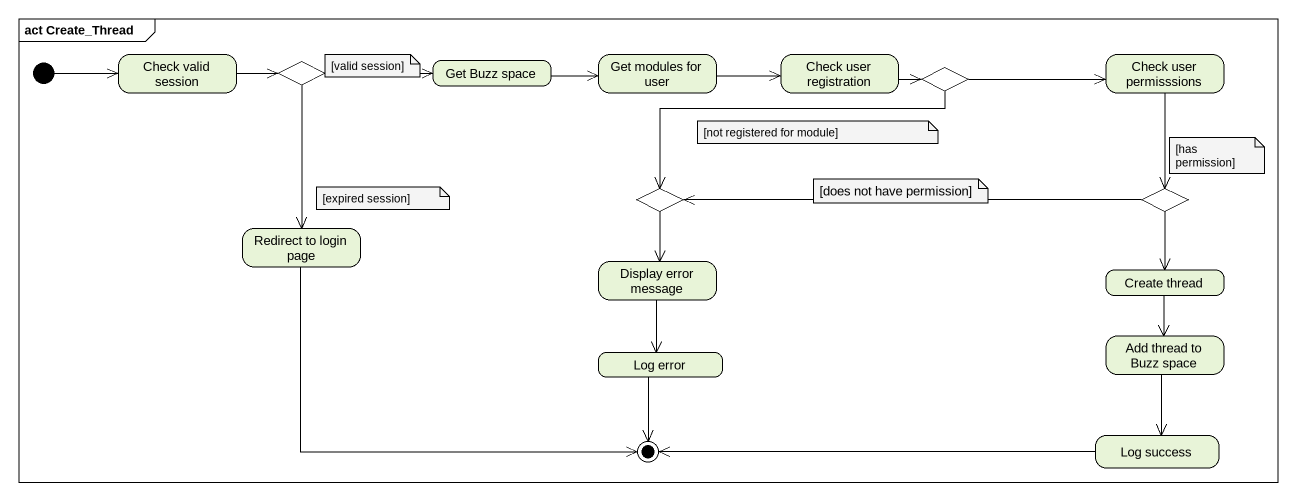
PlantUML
@startuml
mainframe act Create_Thread
hide empty description
state "Check valid session" as Check_valid_session
state choice1 <<choice>>
state "Get Buzz space" as Get_Buzz_space
state "Get modules for user" as Get_modules_for_user
state "Check user registration" as Check_user_registration
state "Check user permisssions" as Check_user_permisssions
state choice2 <<choice>>
state choice3 <<choice>>
state choice4 <<choice>>
state "Redirect to login page" as Redirect_to_login_page
state "Display error message" as Display_error_message
state "Create thread" as Create_thread
state "Log error" as Log_error
state "Add thread to Buzz space" as Add_thread_to_Buzz_space
state "Log success" as Log_success
[*] -right-> Check_valid_session
Check_valid_session -right-> choice1
choice1 -right-> Get_Buzz_space
choice1 --> Redirect_to_login_page
Get_Buzz_space -right-> Get_modules_for_user
Get_modules_for_user -right-> Check_user_registration
Check_user_registration -right-> choice2
Check_user_permisssions --> choice4
choice2 -right-> Check_user_permisssions
choice2 -left-> choice3
choice3 --> Display_error_message
choice4 -left-> choice3
choice4 --> Create_thread
Display_error_message --> Log_error
Create_thread --> Add_thread_to_Buzz_space
Add_thread_to_Buzz_space --> Log_success
Redirect_to_login_page -right-> [*]
Log_error --> [*]
Log_success -left-> [*]
note as N1
  [valid session]
end note
note as N2
  [not registered for module]
end note
note as N3
  [has permission]
end note
note as N4
  [expired session]
end note
note as N5
  [does not have permission]
end note
@enduml
